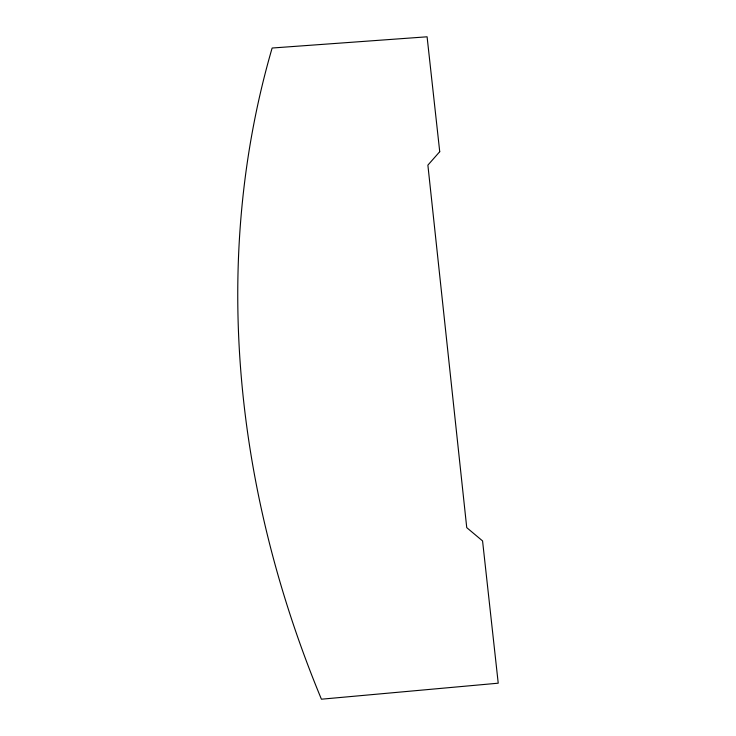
<?xml version="1.0" encoding="UTF-8"?>
<svg xmlns="http://www.w3.org/2000/svg" width="736" height="736" viewBox="0 0 736 736"><rect width="100%" height="100%" fill="white"/><g stroke="black" fill="none" stroke-linecap="round" stroke-linejoin="round"><path stroke-width="1.1" d="M439.732 151.699L427.883 165.131L466.744 527.638L482.568 540.923L498.226 683.192L321.42 699.2A1104.754 916.311 41.2 0 1 272.136 48.024L427.092 36.8L439.732 151.699"/></g></svg>
